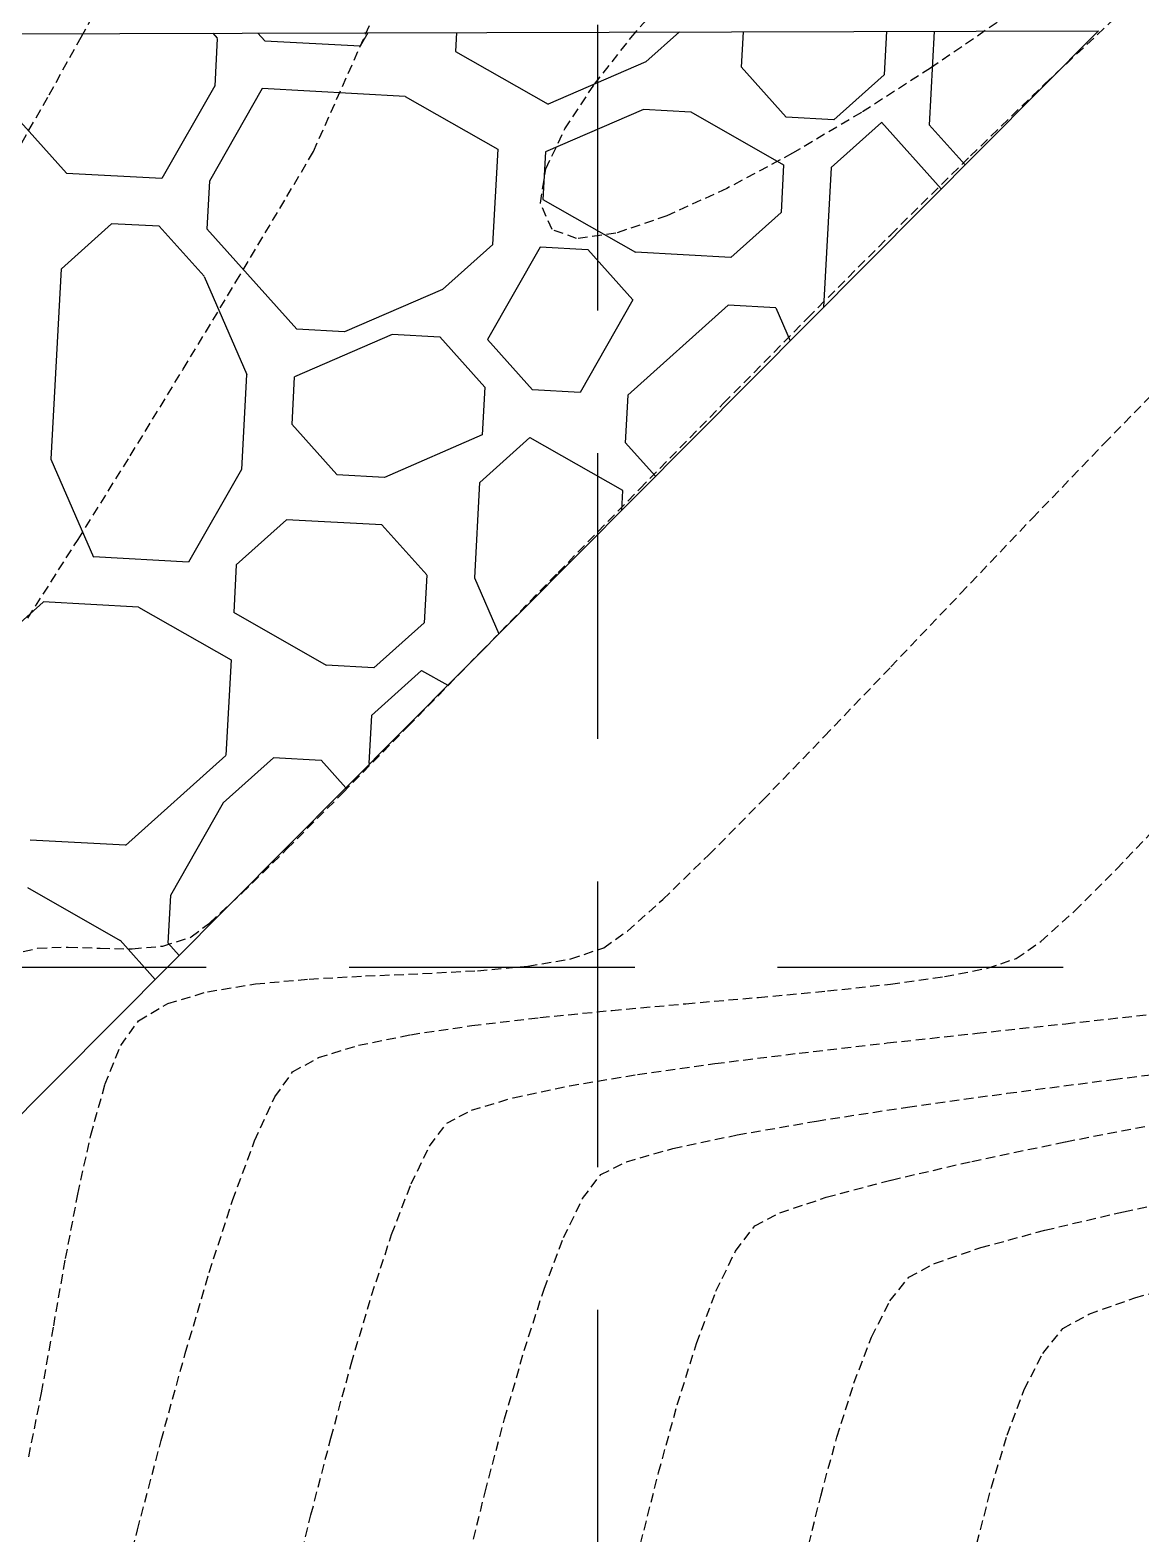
# Model space of a CAD drawing. Header units: inches. Extents: x 7994 to 10114, y 11164 to 12491.
# Drawn here: x 9899.19 to 9928.36, y 11448.64 to 11488.14 of the extents above; entities that cross this region are included whole.
import ezdxf

# ---------------------------------------------------------------- set-up
doc = ezdxf.new("R2010")
doc.units = ezdxf.units.IN
doc.header["$MEASUREMENT"] = 0
doc.linetypes.add('HIDDEN', pattern=[0.375, 0.25, -0.125])
doc.linetypes.add('x4227topo$0$HIDDEN', pattern=[0.375, 0.25, -0.125])
for name, color, linetype in [('CONTOURS', 43, 'x4227topo$0$HIDDEN'), ('GRID', 254, 'HIDDEN'), ('MISC-6', 6, 'Continuous')]:
    doc.layers.add(name, color=color, linetype=linetype)

msp = doc.modelspace()

# ---------------------------------------------------------------- linework, layer by layer
at = {"layer": 'CONTOURS', "color": 43}
for p, q in [((9906.632, 11484.945, 1232), (9909.407, 11491.193, 1232)), ((9900.535, 11487.955, 1233), (9901.305, 11489.35, 1233)), ((9914.968, 11487.937, 1231), (9916.027, 11489.171, 1231)), ((9924.58, 11488.337, 1231), (9922.837, 11487.139, 1231)), ((9925.845, 11486.733, 1231), (9927.636, 11488.413, 1231)), ((9899.691, 11486.437, 1233), (9900.535, 11487.955, 1233)), ((9914.009, 11486.714, 1231), (9914.968, 11487.937, 1231)), ((9922.837, 11487.139, 1231), (9921.022, 11485.975, 1231)), ((9913.235, 11485.549, 1231), (9914.009, 11486.714, 1231)), ((9923.881, 11484.832, 1231), (9925.845, 11486.733, 1231)), ((9898.794, 11484.853, 1233), (9899.691, 11486.437, 1233)), ((9921.022, 11485.975, 1231), (9919.213, 11484.903, 1231)), ((9912.734, 11484.492, 1231), (9913.235, 11485.549, 1231)), ((9905.933, 11483.763, 1232), (9906.632, 11484.945, 1232)), ((9919.213, 11484.903, 1231), (9917.484, 11483.979, 1231)), ((9912.592, 11483.592, 1231), (9912.734, 11484.492, 1231)), ((9921.788, 11482.764, 1231), (9923.881, 11484.832, 1231)), ((9904.596, 11481.523, 1232), (9905.933, 11483.763, 1232)), ((9917.484, 11483.979, 1231), (9915.912, 11483.26, 1231)), ((9912.897, 11482.899, 1231), (9912.592, 11483.592, 1231)), ((9915.912, 11483.26, 1231), (9914.573, 11482.803, 1231)), ((9913.543, 11482.663, 1231), (9912.897, 11482.899, 1231)), ((9914.573, 11482.803, 1231), (9913.543, 11482.663, 1231)), ((9919.613, 11480.581, 1231), (9921.788, 11482.764, 1231)), ((9903.215, 11479.234, 1232), (9904.596, 11481.523, 1232)), ((9917.402, 11478.339, 1231), (9919.613, 11480.581, 1231)), ((9901.823, 11476.958, 1232), (9903.215, 11479.234, 1232)), ((9927.394, 11477.279, 1230), (9929.24, 11479.172, 1230)), ((9915.2, 11476.09, 1231), (9917.402, 11478.339, 1231)), ((9925.508, 11475.315, 1230), (9927.394, 11477.279, 1230)), ((9900.452, 11474.757, 1232), (9901.823, 11476.958, 1232)), ((9913.054, 11473.888, 1231), (9915.2, 11476.09, 1231)), ((9923.624, 11473.339, 1230), (9925.508, 11475.315, 1230)), ((9899.134, 11472.693, 1232), (9900.452, 11474.757, 1232)), ((9911.009, 11471.788, 1231), (9913.054, 11473.888, 1231)), ((9921.789, 11471.409, 1230), (9923.624, 11473.339, 1230)), ((9909.11, 11469.842, 1231), (9911.009, 11471.788, 1231)), ((9920.045, 11469.583, 1230), (9921.789, 11471.409, 1230)), ((9907.405, 11468.105, 1231), (9909.11, 11469.842, 1231)), ((9918.437, 11467.918, 1230), (9920.045, 11469.583, 1230)), ((9905.938, 11466.631, 1231), (9907.405, 11468.105, 1231)), ((9917.01, 11466.472, 1230), (9918.437, 11467.918, 1230)), ((9927.716, 11466.098, 1229), (9928.974, 11467.421, 1229)), ((9904.755, 11465.472, 1231), (9905.938, 11466.631, 1231)), ((9915.807, 11465.305, 1230), (9917.01, 11466.472, 1230)), ((9926.622, 11465.004, 1229), (9927.716, 11466.098, 1229)), ((9903.902, 11464.683, 1231), (9904.755, 11465.472, 1231)), ((9914.874, 11464.473, 1230), (9915.807, 11465.305, 1230)), ((9925.731, 11464.201, 1229), (9926.622, 11465.004, 1229)), ((9903.425, 11464.318, 1231), (9903.902, 11464.683, 1231)), ((9914.255, 11464.035, 1230), (9914.874, 11464.473, 1230)), ((9898.645, 11463.852, 1231), (9899.388, 11464.022, 1231)), ((9899.388, 11464.022, 1231), (9900.194, 11464.054, 1231)), ((9900.194, 11464.054, 1231), (9901.033, 11464.023, 1231)), ((9901.033, 11464.023, 1231), (9901.872, 11464.006, 1231)), ((9901.872, 11464.006, 1231), (9902.68, 11464.079, 1231)), ((9902.68, 11464.079, 1231), (9903.425, 11464.318, 1231)), ((9913.386, 11463.741, 1230), (9914.255, 11464.035, 1230)), ((9925.084, 11463.751, 1229), (9925.731, 11464.201, 1229)), ((9910.941, 11463.432, 1230), (9912.259, 11463.55, 1230)), ((9912.259, 11463.55, 1230), (9913.386, 11463.741, 1230)), ((9924.327, 11463.497, 1229), (9925.084, 11463.751, 1229)), ((9905.111, 11463.086, 1230), (9906.518, 11463.213, 1230)), ((9906.518, 11463.213, 1230), (9908.003, 11463.293, 1230)), ((9908.003, 11463.293, 1230), (9909.5, 11463.356, 1230)), ((9909.5, 11463.356, 1230), (9910.941, 11463.432, 1230)), ((9921.783, 11463.08, 1229), (9923.204, 11463.276, 1229)), ((9923.204, 11463.276, 1229), (9924.327, 11463.497, 1229)), ((9902.806, 11462.569, 1230), (9903.852, 11462.881, 1230)), ((9903.852, 11462.881, 1230), (9905.111, 11463.086, 1230)), ((9918.317, 11462.732, 1229), (9920.131, 11462.901, 1229)), ((9920.131, 11462.901, 1229), (9921.783, 11463.08, 1229)), ((9902.042, 11462.119, 1230), (9902.806, 11462.569, 1230)), ((9912.578, 11462.201, 1229), (9914.473, 11462.389, 1229)), ((9914.473, 11462.389, 1229), (9916.409, 11462.564, 1229)), ((9916.409, 11462.564, 1229), (9918.317, 11462.732, 1229)), ((9901.572, 11461.466, 1230), (9902.042, 11462.119, 1230)), ((9909.181, 11461.75, 1229), (9910.791, 11461.99, 1229)), ((9910.791, 11461.99, 1229), (9912.578, 11462.201, 1229)), ((9924.055, 11461.79, 1228), (9926.382, 11462.04, 1228)), ((9926.382, 11462.04, 1228), (9928.612, 11462.284, 1228)), ((9907.815, 11461.472, 1229), (9909.181, 11461.75, 1229)), ((9921.699, 11461.533, 1228), (9924.055, 11461.79, 1228)), ((9901.158, 11460.439, 1230), (9901.572, 11461.466, 1230)), ((9906.761, 11461.148, 1229), (9907.815, 11461.472, 1229)), ((9917.174, 11460.992, 1228), (9919.383, 11461.267, 1228)), ((9919.383, 11461.267, 1228), (9921.699, 11461.533, 1228)), ((9906.086, 11460.772, 1229), (9906.761, 11461.148, 1229)), ((9915.141, 11460.705, 1228), (9917.174, 11460.992, 1228)), ((9927.627, 11460.575, 1227), (9930.483, 11460.93, 1227)), ((9900.787, 11459.113, 1230), (9901.158, 11460.439, 1230)), ((9905.62, 11460.117, 1229), (9906.086, 11460.772, 1229)), ((9911.875, 11460.095, 1228), (9913.352, 11460.407, 1228)), ((9913.352, 11460.407, 1228), (9915.141, 11460.705, 1228)), ((9924.848, 11460.213, 1227), (9927.627, 11460.575, 1227)), ((9905.089, 11458.963, 1229), (9905.62, 11460.117, 1229)), ((9910.778, 11459.767, 1228), (9911.875, 11460.095, 1228)), ((9922.225, 11459.848, 1227), (9924.848, 11460.213, 1227)), ((9910.131, 11459.424, 1228), (9910.778, 11459.767, 1228)), ((9919.836, 11459.482, 1227), (9922.225, 11459.848, 1227)), ((9909.681, 11458.826, 1228), (9910.131, 11459.424, 1228)), ((9917.758, 11459.119, 1227), (9919.836, 11459.482, 1227)), ((9926.376, 11458.939, 1226), (9929.096, 11459.465, 1226)), ((9900.446, 11457.564, 1230), (9900.787, 11459.113, 1230)), ((9904.51, 11457.399, 1229), (9905.089, 11458.963, 1229)), ((9909.196, 11457.831, 1228), (9909.681, 11458.826, 1228)), ((9916.07, 11458.762, 1227), (9917.758, 11459.119, 1227)), ((9923.921, 11458.424, 1226), (9926.376, 11458.939, 1226)), ((9914.175, 11458.076, 1227), (9914.849, 11458.413, 1227)), ((9914.849, 11458.413, 1227), (9916.07, 11458.762, 1227)), ((9921.803, 11457.934, 1226), (9923.921, 11458.424, 1226)), ((9913.699, 11457.448, 1227), (9914.175, 11458.076, 1227)), ((9908.686, 11456.502, 1228), (9909.196, 11457.831, 1228)), ((9920.097, 11457.479, 1226), (9921.803, 11457.934, 1226)), ((9900.125, 11455.869, 1230), (9900.446, 11457.564, 1230)), ((9903.897, 11455.508, 1229), (9904.51, 11457.399, 1229)), ((9913.2, 11456.422, 1227), (9913.699, 11457.448, 1227)), ((9918.878, 11457.074, 1226), (9920.097, 11457.479, 1226)), ((9927.904, 11457.102, 1225), (9930.287, 11457.604, 1225)), ((9918.219, 11456.728, 1226), (9918.878, 11457.074, 1226)), ((9925.834, 11456.616, 1225), (9927.904, 11457.102, 1225)), ((9908.159, 11454.904, 1228), (9908.686, 11456.502, 1228)), ((9917.713, 11456.067, 1226), (9918.219, 11456.728, 1226)), ((9924.152, 11456.158, 1225), (9925.834, 11456.616, 1225)), ((9912.687, 11455.069, 1227), (9913.2, 11456.422, 1227)), ((9917.201, 11455.013, 1226), (9917.713, 11456.067, 1226)), ((9922.936, 11455.742, 1225), (9924.152, 11456.158, 1225)), ((9899.812, 11454.103, 1230), (9900.125, 11455.869, 1230)), ((9922.264, 11455.381, 1225), (9922.936, 11455.742, 1225)), ((9903.267, 11453.378, 1229), (9903.897, 11455.508, 1229)), ((9921.769, 11454.757, 1225), (9922.264, 11455.381, 1225)), ((9928.194, 11454.838, 1224), (9929.834, 11455.296, 1224)), ((9907.624, 11453.101, 1228), (9908.159, 11454.904, 1228)), ((9912.167, 11453.457, 1227), (9912.687, 11455.069, 1227)), ((9916.69, 11453.642, 1226), (9917.201, 11455.013, 1226)), ((9921.288, 11453.809, 1225), (9921.769, 11454.757, 1225)), ((9926.993, 11454.412, 1224), (9928.194, 11454.838, 1224)), ((9899.494, 11452.344, 1230), (9899.812, 11454.103, 1230)), ((9926.308, 11454.033, 1224), (9926.993, 11454.412, 1224)), ((9920.822, 11452.597, 1225), (9921.288, 11453.809, 1225)), ((9925.782, 11453.381, 1224), (9926.308, 11454.033, 1224)), ((9902.634, 11451.095, 1229), (9903.267, 11453.378, 1229)), ((9911.649, 11451.658, 1227), (9912.167, 11453.457, 1227)), ((9916.185, 11452.029, 1226), (9916.69, 11453.642, 1226)), ((9925.295, 11452.427, 1224), (9925.782, 11453.381, 1224)), ((9907.091, 11451.157, 1228), (9907.624, 11453.101, 1228)), ((9920.376, 11451.183, 1225), (9920.822, 11452.597, 1225)), ((9899.159, 11450.666, 1230), (9899.494, 11452.344, 1230)), ((9924.846, 11451.234, 1224), (9925.295, 11452.427, 1224)), ((9915.693, 11450.249, 1226), (9916.185, 11452.029, 1226)), ((9911.142, 11449.739, 1227), (9911.649, 11451.658, 1227)), ((9902.014, 11448.745, 1229), (9902.634, 11451.095, 1229)), ((9906.567, 11449.137, 1228), (9907.091, 11451.157, 1228)), ((9919.95, 11449.629, 1225), (9920.376, 11451.183, 1225)), ((9924.433, 11449.865, 1224), (9924.846, 11451.234, 1224)), ((9915.221, 11448.377, 1226), (9915.693, 11450.249, 1226)), ((9910.652, 11447.772, 1227), (9911.142, 11449.739, 1227)), ((9924.053, 11448.382, 1224), (9924.433, 11449.865, 1224)), ((9919.548, 11447.997, 1225), (9919.95, 11449.629, 1225)), ((9906.063, 11447.105, 1228), (9906.567, 11449.137, 1228)), ((9901.423, 11446.414, 1229), (9902.014, 11448.745, 1229))]:
    msp.add_line(p, q, dxfattribs=at)
at = {"layer": 'GRID', "color": 253, "linetype": 'HIDDEN', "ltscale": 30}
for p, q in [((9914.094, 12455.774), (9914.094, 11298.003)), ((8028.819, 11463.524), (10079.469, 11463.524))]:
    msp.add_line(p, q, dxfattribs=at)
at = {"layer": 'MISC-6', "color": 1}
for p, q in [((9856.752, 11487.929), (9927.243, 11488.121)), ((9927.243, 11488.121), (9895.185, 11455.863)), ((9903.989, 11488.058), (9904.108, 11487.925)), ((9905.175, 11488.061), (9905.359, 11487.857)), ((9908.061, 11488.069), (9907.86, 11487.716)), ((9910.387, 11488.075), (9910.36, 11487.578)), ((9916.244, 11488.091), (9915.363, 11487.301)), ((9917.915, 11488.096), (9917.864, 11487.168)), ((9921.678, 11488.106), (9921.616, 11486.963)), ((9922.933, 11488.109), (9922.798, 11485.644)), ((9904.107, 11487.919), (9904.039, 11486.669)), ((9907.859, 11487.714), (9905.358, 11487.851)), ((9910.36, 11487.579), (9912.792, 11486.192)), ((9915.363, 11487.303), (9912.794, 11486.189)), ((9897.787, 11487.016), (9900.151, 11484.378)), ((9917.865, 11487.173), (9919.047, 11485.854)), ((9921.616, 11486.96), (9920.298, 11485.777)), ((9904.039, 11486.67), (9902.652, 11484.237)), ((9905.29, 11486.602), (9903.903, 11484.169)), ((9909.041, 11486.395), (9905.289, 11486.6)), ((9909.041, 11486.397), (9911.473, 11485.009)), ((9915.295, 11486.053), (9912.725, 11484.939)), ((9916.545, 11485.985), (9915.294, 11486.054)), ((9916.544, 11485.987), (9918.977, 11484.599)), ((9920.297, 11485.78), (9919.046, 11485.849)), ((9921.548, 11485.709), (9920.229, 11484.527)), ((9921.549, 11485.718), (9923.116, 11483.969)), ((9922.799, 11485.649), (9923.741, 11484.598)), ((9911.474, 11485.008), (9911.337, 11482.507)), ((9912.725, 11484.94), (9912.656, 11483.689)), ((9918.978, 11484.598), (9918.91, 11483.347)), ((9920.228, 11484.53), (9920.028, 11480.861)), ((9902.651, 11484.236), (9900.15, 11484.372)), ((9903.902, 11484.167), (9903.834, 11482.917)), ((9912.656, 11483.69), (9915.089, 11482.303)), ((9918.911, 11483.345), (9917.592, 11482.163)), ((9901.333, 11483.05), (9900.014, 11481.868)), ((9902.583, 11482.985), (9901.332, 11483.053)), ((9902.584, 11482.991), (9903.766, 11481.672)), ((9903.835, 11482.922), (9906.199, 11480.284)), ((9911.338, 11482.504), (9910.019, 11481.321)), ((9912.589, 11482.44), (9911.201, 11480.007)), ((9913.839, 11482.37), (9912.588, 11482.438)), ((9913.84, 11482.376), (9915.022, 11481.057)), ((9917.591, 11482.165), (9915.089, 11482.302)), ((9900.013, 11481.871), (9899.74, 11476.869)), ((9903.766, 11481.663), (9904.88, 11479.094)), ((9910.019, 11481.323), (9907.449, 11480.209)), ((9915.022, 11481.053), (9913.634, 11478.62)), ((9917.523, 11480.911), (9914.885, 11478.547)), ((9917.523, 11480.911), (9914.885, 11478.547)), ((9918.773, 11480.846), (9917.522, 11480.914)), ((9918.774, 11480.843), (9919.149, 11479.977)), ((9908.7, 11480.141), (9906.131, 11479.027)), ((9907.449, 11480.21), (9906.198, 11480.279)), ((9909.95, 11480.074), (9908.699, 11480.142)), ((9909.951, 11480.079), (9911.133, 11478.76)), ((9911.202, 11480.011), (9912.384, 11478.692)), ((9904.879, 11479.096), (9904.743, 11476.595)), ((9906.13, 11479.028), (9906.061, 11477.778)), ((9911.132, 11478.755), (9911.064, 11477.504)), ((9913.634, 11478.618), (9912.383, 11478.686)), ((9914.884, 11478.55), (9914.816, 11477.299)), ((9906.062, 11477.784), (9907.244, 11476.465)), ((9911.065, 11477.503), (9908.495, 11476.389)), ((9912.316, 11477.433), (9910.997, 11476.251)), ((9912.314, 11477.437), (9914.747, 11476.05)), ((9914.817, 11477.305), (9915.612, 11476.418)), ((9899.741, 11476.866), (9900.855, 11474.296)), ((9904.743, 11476.597), (9903.356, 11474.164)), ((9908.494, 11476.39), (9907.244, 11476.459)), ((9910.996, 11476.254), (9910.859, 11473.752)), ((9914.748, 11476.049), (9914.719, 11475.519)), ((9905.925, 11475.273), (9904.607, 11474.091)), ((9908.426, 11475.14), (9905.925, 11475.276)), ((9908.426, 11475.146), (9909.609, 11473.827)), ((9903.355, 11474.162), (9900.854, 11474.299)), ((9904.606, 11474.094), (9904.538, 11472.843)), ((9909.608, 11473.821), (9909.54, 11472.57)), ((9910.86, 11473.75), (9911.498, 11472.278)), ((9899.536, 11473.114), (9898.217, 11471.931)), ((9902.036, 11472.98), (9899.535, 11473.117)), ((9902.036, 11472.981), (9904.469, 11471.594)), ((9904.537, 11472.845), (9906.97, 11471.457)), ((9909.541, 11472.567), (9908.222, 11471.385)), ((9904.469, 11471.593), (9904.332, 11469.091)), ((9908.221, 11471.388), (9906.97, 11471.456)), ((9909.472, 11471.316), (9908.153, 11470.134)), ((9909.471, 11471.321), (9910.157, 11470.929)), ((9908.153, 11470.137), (9908.084, 11468.886)), ((9904.333, 11469.088), (9901.695, 11466.724)), ((9905.584, 11469.02), (9904.265, 11467.838)), ((9906.834, 11468.955), (9905.583, 11469.023)), ((9906.835, 11468.96), (9907.483, 11468.238)), ((9908.086, 11468.892), (9908.108, 11468.867)), ((9904.265, 11467.842), (9902.878, 11465.409)), ((9901.695, 11466.727), (9899.193, 11466.863)), ((9899.124, 11465.614), (9901.557, 11464.227)), ((9902.877, 11465.408), (9902.809, 11464.157)), ((9901.559, 11464.231), (9902.48, 11463.204)), ((9902.81, 11464.163), (9903.105, 11463.833))]:
    msp.add_line(p, q, dxfattribs=at)

doc.saveas('drawing.dxf')
